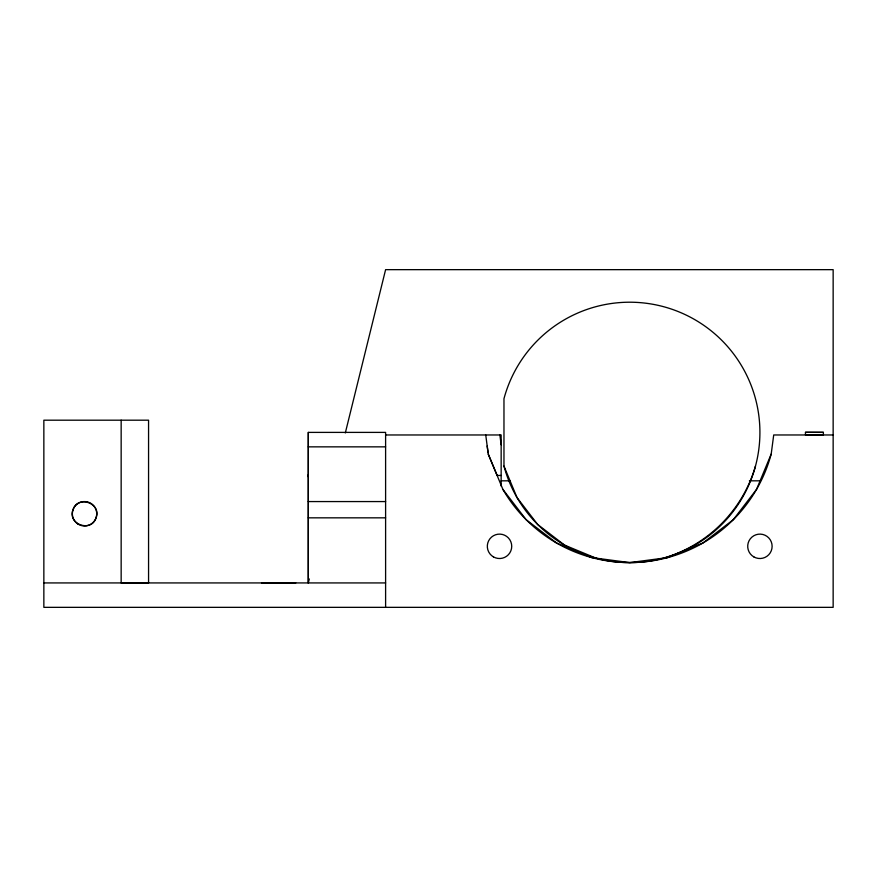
<?xml version="1.0" encoding="UTF-8"?>
<svg xmlns="http://www.w3.org/2000/svg" width="877" height="877" viewBox="0 0 877 877"><rect width="100%" height="100%" fill="white"/><g stroke="black" fill="none" stroke-linecap="round" stroke-linejoin="round"><path stroke-width="1.32" d="M309.285 578.952L308.309 582.931L308.331 432.394L385.606 432.394L385.606 607.344M488.248 454.056L502.872 489.355L526.156 519.688L556.489 542.973L591.811 557.597L629.719 562.596L667.627 557.597L702.959 542.973L733.293 519.688L756.566 489.355L771.201 454.034L773.711 434.97L833.15 434.97M345.319 432.931L385.606 269.656L833.15 269.656L833.15 607.344L43.85 607.344L43.85 420.193L148.564 420.193L148.564 582.931L121.158 582.942L121.158 420.193M755.481 466.093C742.687 510.381 707.706 545.362 663.418 558.156M261.521 582.931L295.768 582.931M805.481 432.317L823.371 432.317L823.382 434.97L805.481 434.904L805.481 432.317L823.382 432.383M385.606 434.97L501.151 434.97L501.151 486.055M308.309 446.853L385.606 446.853M497.084 475.466L501.151 475.466M501.151 480.826L510.063 480.826M749.375 480.826L760.326 480.826M308.309 501.567L385.606 501.567M308.309 517.836L385.606 517.836M43.85 582.931L385.606 582.931M596.02 558.156L564.624 545.154L537.656 524.457L516.97 497.5L503.968 466.093L503.968 398.706A130.191 130.191 0 0 1 704.395 325.751A130.191 130.191 0 0 1 704.395 539.048A130.191 130.191 0 0 1 503.968 466.093M496.897 474.917L488.248 454.122L487.184 445.998M499.868 434.97L501.151 444.76M485.737 434.97L488.018 452.313M308.309 474.61L308.309 476.847M308.309 432.394L308.309 582.931M771.201 454.034A146.47 146.47 0 0 1 502.872 489.355M73.021 509.723C67.266 524.325 91.416 532.799 96.053 517.814C101.809 503.223 77.658 494.738 73.021 509.723M77.647 523.843A12.201 12.201 0 0 0 96.711 514.7A12.201 12.201 0 0 0 79.259 502.762A12.201 12.201 0 0 0 77.647 523.843M493.422 556.884A12.201 12.201 0 0 0 511.729 546.316A12.201 12.201 0 0 0 493.422 535.748A12.201 12.201 0 0 0 493.422 556.884M753.814 556.884A12.201 12.201 0 0 0 772.122 546.316A12.201 12.201 0 0 0 753.814 535.748A12.201 12.201 0 0 0 753.814 556.884"/></g></svg>
